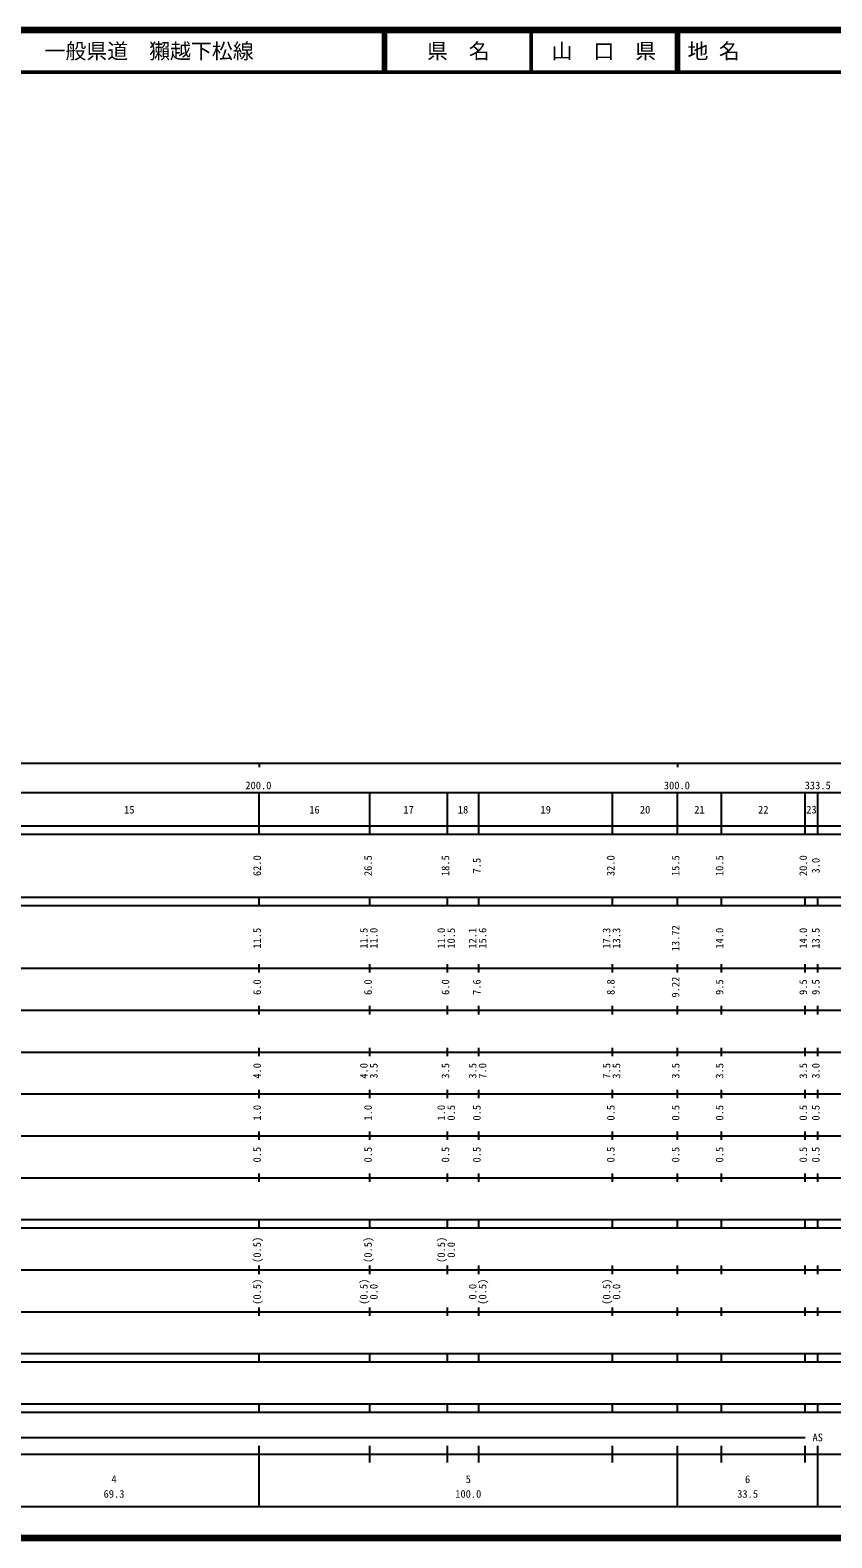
# Model space of a CAD drawing. Units: millimetres on the paper. Extents: x 40 to 680, y 20 to 380.
# Drawn here: x 213.3 to 404.9, y 20 to 380 of the extents above; entities that cross this region are included whole.
import ezdxf
from ezdxf.enums import TextEntityAlignment as Align

# ---------------------------------------------------------------- set-up
doc = ezdxf.new("R2010")
doc.units = ezdxf.units.MM
for name, color, linetype, lineweight in [('M-TTL', 2, 'Continuous', 140), ('M-TTL-BAND', 7, 'Continuous', 25), ('M-TTL-LINE', 7, 'Continuous', 50)]:
    doc.layers.add(name, color=color, linetype=linetype, lineweight=lineweight)
doc.layers.add('M-TTL-TXT', color=7, linetype='Continuous')
doc.styles.add('ＭＳ ゴシック', font='')
doc.styles.get('ＭＳ ゴシック').set_extended_font_data('MS Gothic')

msp = doc.modelspace()

# ---------------------------------------------------------------- linework, layer by layer
at = {"layer": 'M-TTL'}
for p, q in [((680, 380), (40, 380)), ((40, 20), (680, 20))]:
    msp.add_line(p, q, dxfattribs=at)
at = {"layer": 'M-TTL-BAND'}
for p, q in [((40, 205), (579, 205)), ((268, 205), (268, 204)), ((368, 205), (368, 204)), ((68, 198), (579, 198)), ((268, 188), (268, 198)), ((294.5, 188), (294.5, 198)), ((313, 188), (313, 198)), ((320.5, 188), (320.5, 198)), ((352.5, 188), (352.5, 198)), ((368, 188), (368, 198)), ((378.5, 188), (378.5, 198)), ((398.5, 188), (398.5, 198)), ((401.5, 188), (401.5, 198)), ((40, 190), (579, 190)), ((40, 188), (579, 188)), ((40, 173), (579, 173)), ((268, 171), (268, 173)), ((294.5, 171), (294.5, 173)), ((313, 171), (313, 173)), ((320.5, 171), (320.5, 173)), ((352.5, 171), (352.5, 173)), ((368, 171), (368, 173)), ((378.5, 171), (378.5, 173)), ((398.5, 171), (398.5, 173)), ((401.5, 171), (401.5, 173)), ((40, 171), (579, 171)), ((40, 156), (579, 156)), ((268, 155), (268, 157)), ((294.5, 155), (294.5, 157)), ((313, 155), (313, 157)), ((320.5, 155), (320.5, 157)), ((352.5, 155), (352.5, 157)), ((368, 155), (368, 157)), ((378.5, 155), (378.5, 157)), ((398.5, 155), (398.5, 157)), ((401.5, 155), (401.5, 157)), ((46, 146), (579, 146)), ((268, 145), (268, 147)), ((294.5, 145), (294.5, 147)), ((313, 145), (313, 147)), ((320.5, 145), (320.5, 147)), ((352.5, 145), (352.5, 147)), ((368, 145), (368, 147)), ((378.5, 145), (378.5, 147)), ((398.5, 145), (398.5, 147)), ((401.5, 145), (401.5, 147)), ((268, 135), (268, 137)), ((294.5, 135), (294.5, 137)), ((313, 135), (313, 137)), ((320.5, 135), (320.5, 137)), ((352.5, 135), (352.5, 137)), ((368, 135), (368, 137)), ((378.5, 135), (378.5, 137)), ((398.5, 135), (398.5, 137)), ((401.5, 135), (401.5, 137)), ((52, 136), (579, 136)), ((46, 126), (579, 126)), ((268, 125), (268, 127)), ((294.5, 125), (294.5, 127)), ((313, 125), (313, 127)), ((320.5, 125), (320.5, 127)), ((352.5, 125), (352.5, 127)), ((368, 125), (368, 127)), ((378.5, 125), (378.5, 127)), ((398.5, 125), (398.5, 127)), ((401.5, 125), (401.5, 127)), ((52, 116), (579, 116)), ((268, 115), (268, 117)), ((294.5, 115), (294.5, 117)), ((313, 115), (313, 117)), ((320.5, 115), (320.5, 117)), ((352.5, 115), (352.5, 117)), ((368, 115), (368, 117)), ((378.5, 115), (378.5, 117)), ((398.5, 115), (398.5, 117)), ((401.5, 115), (401.5, 117)), ((46, 106), (579, 106)), ((268, 105), (268, 107)), ((294.5, 105), (294.5, 107)), ((313, 105), (313, 107)), ((320.5, 105), (320.5, 107)), ((352.5, 105), (352.5, 107)), ((368, 105), (368, 107)), ((378.5, 105), (378.5, 107)), ((398.5, 105), (398.5, 107)), ((401.5, 105), (401.5, 107)), ((40, 96), (579, 96)), ((40, 94), (579, 94)), ((268, 94), (268, 96)), ((294.5, 94), (294.5, 96)), ((313, 94), (313, 96)), ((320.5, 94), (320.5, 96)), ((352.5, 94), (352.5, 96)), ((368, 94), (368, 96)), ((378.5, 94), (378.5, 96)), ((398.5, 94), (398.5, 96)), ((401.5, 94), (401.5, 96)), ((49, 84), (579, 84)), ((268, 83), (268, 85)), ((294.5, 83), (294.5, 85)), ((313, 83), (313, 85)), ((320.5, 83), (320.5, 85)), ((352.5, 83), (352.5, 85)), ((368, 83), (368, 85)), ((378.5, 83), (378.5, 85)), ((398.5, 83), (398.5, 85)), ((401.5, 83), (401.5, 85)), ((40, 74), (579, 74)), ((268, 73), (268, 75)), ((294.5, 73), (294.5, 75)), ((313, 73), (313, 75)), ((320.5, 73), (320.5, 75)), ((352.5, 73), (352.5, 75)), ((368, 73), (368, 75)), ((378.5, 73), (378.5, 75)), ((398.5, 73), (398.5, 75)), ((401.5, 73), (401.5, 75)), ((40, 64), (579, 64)), ((40, 62), (579, 62)), ((268, 62), (268, 64)), ((294.5, 62), (294.5, 64)), ((313, 62), (313, 64)), ((320.5, 62), (320.5, 64)), ((352.5, 62), (352.5, 64)), ((368, 62), (368, 64)), ((378.5, 62), (378.5, 64)), ((398.5, 62), (398.5, 64)), ((401.5, 62), (401.5, 64)), ((40, 52), (579, 52)), ((268, 50), (268, 52)), ((294.5, 50), (294.5, 52)), ((313, 50), (313, 52)), ((320.5, 50), (320.5, 52)), ((352.5, 50), (352.5, 52)), ((368, 50), (368, 52)), ((378.5, 50), (378.5, 52)), ((398.5, 50), (398.5, 52)), ((401.5, 50), (401.5, 52)), ((40, 50), (579, 50)), ((71, 44), (398.5, 44)), ((40, 40), (579, 40)), ((268, 27.5), (268, 42)), ((294.5, 38), (294.5, 42)), ((313, 38), (313, 42)), ((320.5, 38), (320.5, 42)), ((352.5, 38), (352.5, 42)), ((368, 27.5), (368, 42)), ((378.5, 38), (378.5, 42)), ((398.5, 38), (398.5, 42)), ((401.5, 27.5), (401.5, 42)), ((68, 27.5), (579, 27.5))]:
    msp.add_line(p, q, dxfattribs=at)
at = {"layer": 'M-TTL-LINE'}
for p, q in [((297.75, 380), (297.75, 370)), ((298.25, 380), (298.25, 370)), ((333, 380), (333, 370)), ((367.75, 380), (367.75, 370)), ((368.25, 380), (368.25, 370)), ((40, 370), (680, 370))]:
    msp.add_line(p, q, dxfattribs=at)

# ---------------------------------------------------------------- texts
at = {"layer": 'M-TTL-BAND', "style": 'ＭＳ ゴシック'}
for s, p in [('200.0', (267.844, 198.195)), ('300.0', (367.844, 198.195)), ('333.5', (401.5, 198.195)), ('15', (237, 192.405)), ('16', (281.25, 192.405)), ('17', (303.75, 192.405)), ('18', (316.75, 192.405)), ('19', (336.5, 192.405)), ('20', (360.25, 192.405)), ('21', (373.25, 192.405)), ('22', (388.5, 192.405)), ('23', (400, 192.405)), ('AS', (401.5, 42.5)), ('4', (233.35, 32.523)), ('5', (318, 32.523)), ('6', (384.75, 32.523)), ('69.3', (233.35, 29.033)), ('100.0', (318, 29.033)), ('33.5', (384.75, 29.033))]:
    msp.add_text(s, height=1.833, dxfattribs=at).set_placement(p, align=Align.BOTTOM_CENTER)
for s, p in [('62.0', (269, 180.5)), ('26.5', (295.5, 180.5)), ('18.5', (314, 180.5)), ('7.5', (321.5, 180.5)), ('32.0', (353.5, 180.5)), ('15.5', (369, 180.5)), ('10.5', (379.5, 180.5)), ('20.0', (399.5, 180.5)), ('3.0', (402.5, 180.5)), ('13.72', (369, 163.174)), ('11.5', (269, 163.174)), ('11.5', (294.5, 163.174)), ('11.0', (296.87, 163.174)), ('11.0', (313, 163.174)), ('10.5', (315.37, 163.174)), ('12.1', (320.5, 163.174)), ('15.6', (322.87, 163.174)), ('17.3', (352.5, 163.174)), ('13.3', (354.87, 163.174)), ('14.0', (379.5, 163.174)), ('14.0', (399.5, 163.174)), ('13.5', (402.5, 163.174)), ('6.0', (269, 151.5)), ('6.0', (295.5, 151.5)), ('6.0', (314, 151.5)), ('7.6', (321.5, 151.5)), ('8.8', (353.5, 151.5)), ('9.22', (369, 151.5)), ('9.5', (379.5, 151.5)), ('9.5', (399.5, 151.5)), ('9.5', (402.5, 151.5)), ('4.0', (269, 131.5)), ('4.0', (294.5, 131.5)), ('3.5', (296.87, 131.5)), ('3.5', (314, 131.5)), ('3.5', (320.5, 131.5)), ('7.0', (322.87, 131.5)), ('7.5', (352.5, 131.5)), ('3.5', (354.87, 131.5)), ('3.5', (369, 131.5)), ('3.5', (379.5, 131.5)), ('3.5', (399.5, 131.5)), ('3.0', (402.5, 131.5)), ('1.0', (269, 121.5)), ('1.0', (295.5, 121.5)), ('1.0', (313, 121.5)), ('0.5', (315.37, 121.5)), ('0.5', (321.5, 121.5)), ('0.5', (353.5, 121.5)), ('0.5', (369, 121.5)), ('0.5', (379.5, 121.5)), ('0.5', (399.5, 121.5)), ('0.5', (402.5, 121.5)), ('0.5', (269, 111.5)), ('0.5', (295.5, 111.5)), ('0.5', (314, 111.5)), ('0.5', (321.5, 111.5)), ('0.5', (353.5, 111.5)), ('0.5', (369, 111.5)), ('0.5', (379.5, 111.5)), ('0.5', (399.5, 111.5)), ('0.5', (402.5, 111.5)), ('(0.5)', (269, 88.764)), ('(0.5)', (295.5, 88.764)), ('(0.5)', (313, 88.764)), ('0.0', (315.37, 88.764)), ('(0.5)', (269, 78.764)), ('(0.5)', (294.5, 78.764)), ('0.0', (296.87, 78.764)), ('0.0', (320.5, 78.764)), ('(0.5)', (322.87, 78.764)), ('(0.5)', (352.5, 78.764)), ('0.0', (354.87, 78.764))]:
    msp.add_text(s, height=1.833, rotation=90, dxfattribs=at).set_placement(p, align=Align.BOTTOM_CENTER)
at = {"layer": 'M-TTL-TXT', "style": 'ＭＳ ゴシック'}
for s, p in [('一般県道\u3000獺越下松線', (216.734, 375)), ('地 名', (370.38, 375))]:
    msp.add_text(s, height=3.666, dxfattribs=at).set_placement(p, align=Align.MIDDLE_LEFT)
for s, p in [('県\u3000名', (315.625, 375)), ('山\u3000口\u3000県', (350.375, 375))]:
    msp.add_text(s, height=3.666, dxfattribs=at).set_placement(p, align=Align.MIDDLE_CENTER)

doc.saveas('drawing.dxf')
